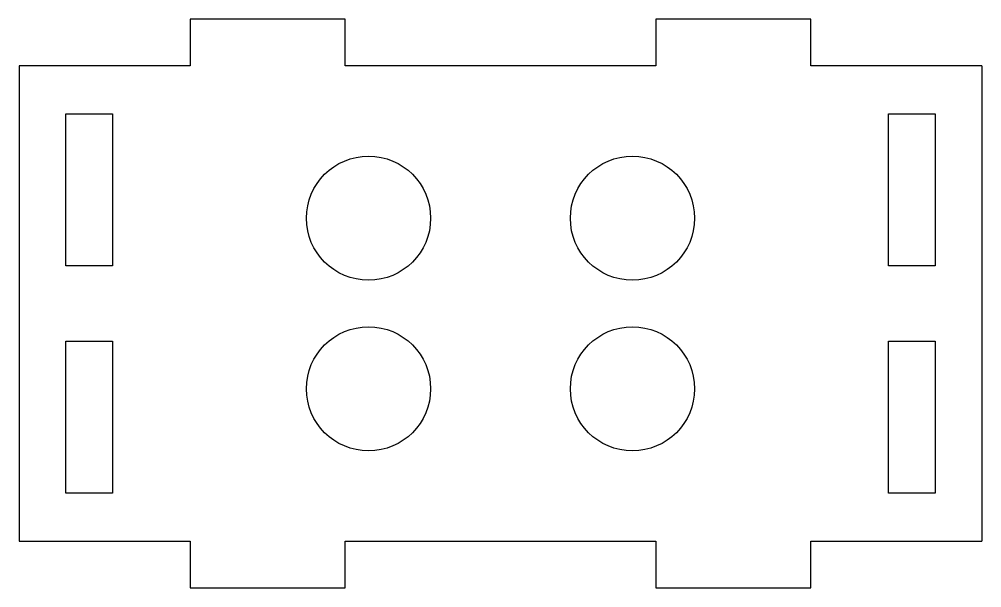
# Model space of a CAD drawing. Extents: x 0 to 62, y 108 to 144.7.
import ezdxf

# ---------------------------------------------------------------- set-up
doc = ezdxf.new("R2010")
doc.units = 0
doc.layers.get('0').update_dxf_attribs({"linetype": 'continuous'})

# ---------------------------------------------------------------- blocks, each defined once
blk = doc.blocks.new('PAD001')
at = {"color": 0}
for p, q in [((21, 144.65), (11, 144.65)), ((11, 144.65), (11, 141.65)), ((21, 141.65), (21, 144.65)), ((51, 144.65), (41, 144.65)), ((41, 144.65), (41, 141.65)), ((51, 141.65), (51, 144.65)), ((11, 141.65), (0, 141.65)), ((0, 141.65), (0, 111)), ((41, 141.65), (21, 141.65)), ((62, 141.65), (51, 141.65)), ((62, 141.65), (62, 111)), ((3, 138.55), (6, 138.55)), ((3, 128.75), (3, 138.55)), ((6, 138.55), (6, 128.75)), ((56, 138.55), (59, 138.55)), ((56, 128.75), (56, 138.55)), ((59, 138.55), (59, 128.75)), ((6, 128.75), (3, 128.75)), ((59, 128.75), (56, 128.75)), ((3, 123.9), (6, 123.9)), ((3, 114.1), (3, 123.9)), ((6, 123.9), (6, 114.1)), ((56, 123.9), (59, 123.9)), ((56, 114.1), (56, 123.9)), ((59, 123.9), (59, 114.1)), ((6, 114.1), (3, 114.1)), ((59, 114.1), (56, 114.1)), ((0, 111), (11, 111)), ((11, 111), (11, 108)), ((21, 108), (21, 111)), ((21, 111), (41, 111)), ((41, 111), (41, 108)), ((51, 108), (51, 111)), ((51, 111), (62, 111)), ((11, 108), (21, 108)), ((41, 108), (51, 108))]:
    blk.add_line(p, q, dxfattribs=at)
for centre in [(22.5, 131.825), (39.5, 131.825), (22.5, 120.825), (39.5, 120.825)]:
    blk.add_circle(centre, 4, dxfattribs=at)

msp = doc.modelspace()

# ---------------------------------------------------------------- block references
at = {"color": 0}
msp.add_blockref('PAD001', (0, 0), dxfattribs=at)

doc.saveas('drawing.dxf')
